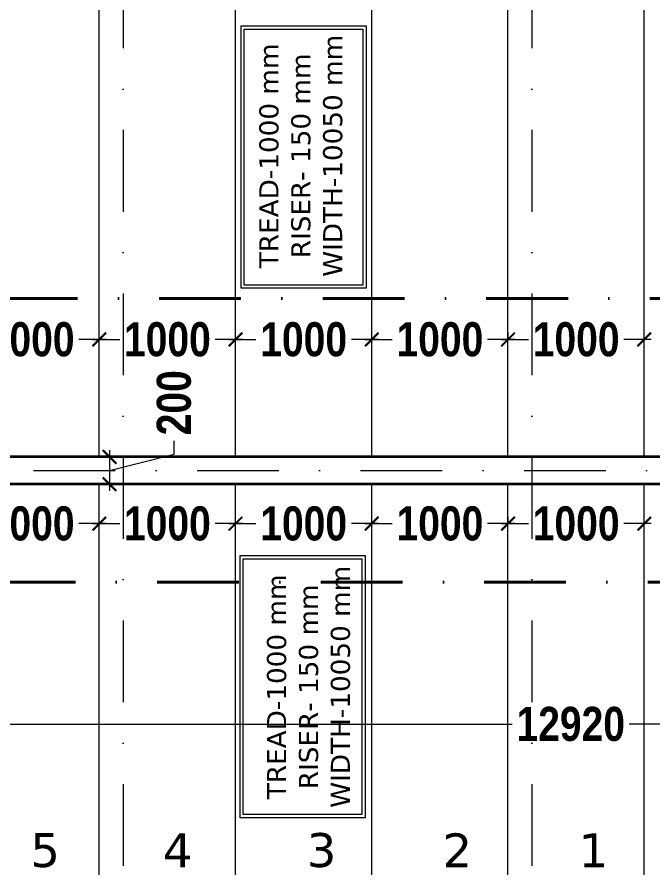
# Model space of a CAD drawing. Header units: millimetres. Extents: x -3092155 to 4513934, y -12317808 to 1850003.
# Drawn here: x -436293 to -431625, y -5536254 to -5530008 of the extents above; entities that cross this region are included whole.
import ezdxf

# ---------------------------------------------------------------- set-up
doc = ezdxf.new("R2010")
doc.units = ezdxf.units.MM
doc.header["$LTSCALE"] = 2
doc.header["$MEASUREMENT"] = 0
doc.header["$PDMODE"] = 34
doc.header["$PDSIZE"] = 500
doc.linetypes.add('DASHDOT', pattern=[1, 0.5, -0.25, 0, -0.25])
doc.linetypes.add('HIDDEN', pattern=[0.375, 0.25, -0.125])
for name, color, linetype, lineweight in [('cornice', 12, 'Continuous', 25), ('D DIM', 250, 'Continuous', 9), ('GRID', 251, 'DASHDOT', 5), ('PROJ', 251, 'HIDDEN', 5), ('slab', 7, 'Continuous', 15), ('Step', 251, 'Continuous', 9), ('TEXT', 7, 'Continuous', 13), ('WAll', 250, 'Continuous', 35)]:
    doc.layers.add(name, color=color, linetype=linetype, lineweight=lineweight)
doc.styles.add('INNER DIM', font='ARIALNB.TTF', dxfattribs={"height": 250})
doc.styles.add('style2', font='verdana.ttf')
doc.dimstyles.new('external final', dxfattribs={"dimscale": 0, "dimtxt": 250, "dimasz": 100, "dimexe": 50, "dimexo": 50, "dimgap": 50, "dimtad": 0, "dimdec": 0, "dimzin": 0, "dimdsep": 46, "dimtxsty": 'INNER DIM', "dimblk": 'ARCHTICK', "dimcen": 100, "dimdle": 50, "dimclrd": 256, "dimclre": 256, "dimclrt": 256, "dimadec": 0, "dimazin": 0, "dimtfac": 1, "dimtdec": 0, "dimtix": 1, "dimtmove": 1, "dimatfit": 3, "dimfxl": 50, "dimfxlon": 1, "dimtolj": 1, "dimtzin": 0, "dimlwd": -1, "dimlwe": -1, "dimarcsym": 1})

# ---------------------------------------------------------------- blocks, each defined once
blk = doc.blocks.new('_ArchTick')
at = {"color": 0, "linetype": 'ByBlock', "const_width": 0.15}
blk.add_lwpolyline([(-0.5, -0.5), (0.5, 0.5)], dxfattribs=at)
blk = doc.blocks.new('*D380')
at = {"layer": 'D DIM', "ltscale": 100, "transparency": 16777216}
for p, q in [((-435140.2, -5533217.4), (-435140.2, -5533117.4)), ((-435613.7, -5533186.2), (-435613.7, -5533486.2)), ((-435613.7, -5533336.2), (-435140.2, -5533217.4)), ((-435638.5, -5533236.2), (-435563.7, -5533236.2)), ((-435638.5, -5533436.2), (-435563.7, -5533436.2))]:
    blk.add_line(p, q, dxfattribs=at)
at = {"layer": 'Defpoints', "color": 0, "lineweight": 50, "ltscale": 100, "transparency": 16777216}
for p in [(-435688.5, -5533236.2), (-435688.5, -5533436.2), (-435613.7, -5533436.2)]:
    blk.add_point(p, dxfattribs=at)
at = {"layer": 'D DIM', "ltscale": 100, "transparency": 16777216, "xscale": 100, "yscale": 100, "zscale": 100}
for p, rotation in [((-435613.7, -5533236.2), 90), ((-435613.7, -5533436.2), 270)]:
    blk.add_blockref('_ArchTick', p, dxfattribs=dict(at, rotation=rotation))
at = {"layer": 'D DIM', "ltscale": 100, "transparency": 16777216, "insert": (-435140.2, -5532839), "char_height": 250, "attachment_point": 5, "rotation": 90, "style": 'INNER DIM'}
blk.add_mtext('\\A1;200', dxfattribs=at)
blk = doc.blocks.new('*D384')
at = {"layer": 'D DIM', "ltscale": 100, "transparency": 16777216}
for p, q in [((-438688.5, -5535247.9), (-438688.5, -5535147.9)), ((-425768.9, -5535147.9), (-425768.9, -5535247.9)), ((-438738.5, -5535197.9), (-432658.6, -5535197.9)), ((-425718.9, -5535197.9), (-431798.8, -5535197.9))]:
    blk.add_line(p, q, dxfattribs=at)
at = {"layer": 'Defpoints', "color": 0, "lineweight": 50, "ltscale": 100, "transparency": 16777216}
for p in [(-425768.9, -5533561.2), (-425768.9, -5535197.9), (-438688.5, -5535911.2)]:
    blk.add_point(p, dxfattribs=at)
at = {"layer": 'D DIM', "ltscale": 100, "transparency": 16777216, "xscale": 100, "yscale": 100, "zscale": 100, "rotation": 180}
blk.add_blockref('_ArchTick', (-438688.5, -5535197.9), dxfattribs=at)
at = {"layer": 'D DIM', "ltscale": 100, "transparency": 16777216, "xscale": 100, "yscale": 100, "zscale": 100}
blk.add_blockref('_ArchTick', (-425768.9, -5535197.9), dxfattribs=at)
at = {"layer": 'D DIM', "ltscale": 100, "transparency": 16777216, "insert": (-432228.7, -5535197.9), "char_height": 250, "attachment_point": 5, "style": 'INNER DIM'}
blk.add_mtext('\\A1;12920', dxfattribs=at)
blk = doc.blocks.new('*D846')
at = {"layer": 'D DIM', "ltscale": 100, "transparency": 16777216}
for p, q in [((-436738.9, -5533726.2), (-436539.1, -5533726.2)), ((-436688.9, -5533726.2), (-436688.9, -5533676.2)), ((-435638.9, -5533726.2), (-435838.7, -5533726.2)), ((-435688.9, -5533726.2), (-435688.9, -5533676.2))]:
    blk.add_line(p, q, dxfattribs=at)
at = {"layer": 'Defpoints', "color": 0, "lineweight": 50, "ltscale": 100, "transparency": 16777216}
for p in [(-436688.9, -5533726.2), (-435688.9, -5533726.2), (-435688.9, -5533726.2)]:
    blk.add_point(p, dxfattribs=at)
at = {"layer": 'D DIM', "ltscale": 100, "transparency": 16777216, "xscale": 100, "yscale": 100, "zscale": 100, "rotation": 180}
blk.add_blockref('_ArchTick', (-436688.9, -5533726.2), dxfattribs=at)
at = {"layer": 'D DIM', "ltscale": 100, "transparency": 16777216, "xscale": 100, "yscale": 100, "zscale": 100}
blk.add_blockref('_ArchTick', (-435688.9, -5533726.2), dxfattribs=at)
at = {"layer": 'D DIM', "ltscale": 100, "transparency": 16777216, "insert": (-436188.9, -5533726.2), "char_height": 250, "attachment_point": 5, "style": 'INNER DIM'}
blk.add_mtext('\\A1;1000', dxfattribs=at)
blk = doc.blocks.new('*D847')
at = {"layer": 'D DIM', "ltscale": 100, "transparency": 16777216}
for p, q in [((-435738.9, -5533726.2), (-435539.1, -5533726.2)), ((-435688.9, -5533726.2), (-435688.9, -5533676.2)), ((-434638.9, -5533726.2), (-434838.7, -5533726.2)), ((-434688.9, -5533726.2), (-434688.9, -5533676.2))]:
    blk.add_line(p, q, dxfattribs=at)
at = {"layer": 'Defpoints', "color": 0, "lineweight": 50, "ltscale": 100, "transparency": 16777216}
for p in [(-435688.9, -5533726.2), (-434688.9, -5533726.2), (-434688.9, -5533726.2)]:
    blk.add_point(p, dxfattribs=at)
at = {"layer": 'D DIM', "ltscale": 100, "transparency": 16777216, "xscale": 100, "yscale": 100, "zscale": 100, "rotation": 180}
blk.add_blockref('_ArchTick', (-435688.9, -5533726.2), dxfattribs=at)
at = {"layer": 'D DIM', "ltscale": 100, "transparency": 16777216, "xscale": 100, "yscale": 100, "zscale": 100}
blk.add_blockref('_ArchTick', (-434688.9, -5533726.2), dxfattribs=at)
at = {"layer": 'D DIM', "ltscale": 100, "transparency": 16777216, "insert": (-435188.9, -5533726.2), "char_height": 250, "attachment_point": 5, "style": 'INNER DIM'}
blk.add_mtext('\\A1;1000', dxfattribs=at)
blk = doc.blocks.new('*D848')
at = {"layer": 'D DIM', "ltscale": 100, "transparency": 16777216}
for p, q in [((-434738.9, -5533726.2), (-434539.1, -5533726.2)), ((-434688.9, -5533726.2), (-434688.9, -5533676.2)), ((-433638.9, -5533726.2), (-433838.7, -5533726.2)), ((-433688.9, -5533726.2), (-433688.9, -5533676.2))]:
    blk.add_line(p, q, dxfattribs=at)
at = {"layer": 'Defpoints', "color": 0, "lineweight": 50, "ltscale": 100, "transparency": 16777216}
for p in [(-434688.9, -5533726.2), (-433688.9, -5533726.2), (-433688.9, -5533726.2)]:
    blk.add_point(p, dxfattribs=at)
at = {"layer": 'D DIM', "ltscale": 100, "transparency": 16777216, "xscale": 100, "yscale": 100, "zscale": 100, "rotation": 180}
blk.add_blockref('_ArchTick', (-434688.9, -5533726.2), dxfattribs=at)
at = {"layer": 'D DIM', "ltscale": 100, "transparency": 16777216, "xscale": 100, "yscale": 100, "zscale": 100}
blk.add_blockref('_ArchTick', (-433688.9, -5533726.2), dxfattribs=at)
at = {"layer": 'D DIM', "ltscale": 100, "transparency": 16777216, "insert": (-434188.9, -5533726.2), "char_height": 250, "attachment_point": 5, "style": 'INNER DIM'}
blk.add_mtext('\\A1;1000', dxfattribs=at)
blk = doc.blocks.new('*D849')
at = {"layer": 'D DIM', "ltscale": 100, "transparency": 16777216}
for p, q in [((-433738.9, -5533726.2), (-433539.1, -5533726.2)), ((-433688.9, -5533726.2), (-433688.9, -5533676.2)), ((-432638.9, -5533726.2), (-432838.7, -5533726.2)), ((-432688.9, -5533726.2), (-432688.9, -5533676.2))]:
    blk.add_line(p, q, dxfattribs=at)
at = {"layer": 'Defpoints', "color": 0, "lineweight": 50, "ltscale": 100, "transparency": 16777216}
for p in [(-433688.9, -5533726.2), (-432688.9, -5533726.2), (-432688.9, -5533726.2)]:
    blk.add_point(p, dxfattribs=at)
at = {"layer": 'D DIM', "ltscale": 100, "transparency": 16777216, "xscale": 100, "yscale": 100, "zscale": 100, "rotation": 180}
blk.add_blockref('_ArchTick', (-433688.9, -5533726.2), dxfattribs=at)
at = {"layer": 'D DIM', "ltscale": 100, "transparency": 16777216, "xscale": 100, "yscale": 100, "zscale": 100}
blk.add_blockref('_ArchTick', (-432688.9, -5533726.2), dxfattribs=at)
at = {"layer": 'D DIM', "ltscale": 100, "transparency": 16777216, "insert": (-433188.9, -5533726.2), "char_height": 250, "attachment_point": 5, "style": 'INNER DIM'}
blk.add_mtext('\\A1;1000', dxfattribs=at)
blk = doc.blocks.new('*D850')
at = {"layer": 'D DIM', "ltscale": 100, "transparency": 16777216}
for p, q in [((-432738.9, -5533726.2), (-432539.1, -5533726.2)), ((-432688.9, -5533726.2), (-432688.9, -5533676.2)), ((-431638.9, -5533726.2), (-431838.7, -5533726.2)), ((-431688.9, -5533726.2), (-431688.9, -5533676.2))]:
    blk.add_line(p, q, dxfattribs=at)
at = {"layer": 'Defpoints', "color": 0, "lineweight": 50, "ltscale": 100, "transparency": 16777216}
for p in [(-432688.9, -5533726.2), (-431688.9, -5533726.2), (-431688.9, -5533726.2)]:
    blk.add_point(p, dxfattribs=at)
at = {"layer": 'D DIM', "ltscale": 100, "transparency": 16777216, "xscale": 100, "yscale": 100, "zscale": 100, "rotation": 180}
blk.add_blockref('_ArchTick', (-432688.9, -5533726.2), dxfattribs=at)
at = {"layer": 'D DIM', "ltscale": 100, "transparency": 16777216, "xscale": 100, "yscale": 100, "zscale": 100}
blk.add_blockref('_ArchTick', (-431688.9, -5533726.2), dxfattribs=at)
at = {"layer": 'D DIM', "ltscale": 100, "transparency": 16777216, "insert": (-432188.9, -5533726.2), "char_height": 250, "attachment_point": 5, "style": 'INNER DIM'}
blk.add_mtext('\\A1;1000', dxfattribs=at)
blk = doc.blocks.new('*D866')
at = {"layer": 'D DIM', "ltscale": 100, "transparency": 16777216}
for p, q in [((-436688.9, -5532374.6), (-436688.9, -5532324.6)), ((-435688.9, -5532374.6), (-435688.9, -5532324.6)), ((-436738.9, -5532374.6), (-436539.1, -5532374.6)), ((-435638.9, -5532374.6), (-435838.7, -5532374.6))]:
    blk.add_line(p, q, dxfattribs=at)
at = {"layer": 'Defpoints', "color": 0, "lineweight": 50, "ltscale": 100, "transparency": 16777216}
for p in [(-436688.9, -5532374.6), (-435688.9, -5532374.6), (-435688.9, -5532374.6)]:
    blk.add_point(p, dxfattribs=at)
at = {"layer": 'D DIM', "ltscale": 100, "transparency": 16777216, "xscale": 100, "yscale": 100, "zscale": 100, "rotation": 180}
blk.add_blockref('_ArchTick', (-436688.9, -5532374.6), dxfattribs=at)
at = {"layer": 'D DIM', "ltscale": 100, "transparency": 16777216, "xscale": 100, "yscale": 100, "zscale": 100}
blk.add_blockref('_ArchTick', (-435688.9, -5532374.6), dxfattribs=at)
at = {"layer": 'D DIM', "ltscale": 100, "transparency": 16777216, "insert": (-436188.9, -5532374.6), "char_height": 250, "attachment_point": 5, "style": 'INNER DIM'}
blk.add_mtext('\\A1;1000', dxfattribs=at)
blk = doc.blocks.new('*D867')
at = {"layer": 'D DIM', "ltscale": 100, "transparency": 16777216}
for p, q in [((-435688.9, -5532374.6), (-435688.9, -5532324.6)), ((-434688.9, -5532374.6), (-434688.9, -5532324.6)), ((-435738.9, -5532374.6), (-435539.1, -5532374.6)), ((-434638.9, -5532374.6), (-434838.7, -5532374.6))]:
    blk.add_line(p, q, dxfattribs=at)
at = {"layer": 'Defpoints', "color": 0, "lineweight": 50, "ltscale": 100, "transparency": 16777216}
for p in [(-435688.9, -5532374.6), (-434688.9, -5532374.6), (-434688.9, -5532374.6)]:
    blk.add_point(p, dxfattribs=at)
at = {"layer": 'D DIM', "ltscale": 100, "transparency": 16777216, "xscale": 100, "yscale": 100, "zscale": 100, "rotation": 180}
blk.add_blockref('_ArchTick', (-435688.9, -5532374.6), dxfattribs=at)
at = {"layer": 'D DIM', "ltscale": 100, "transparency": 16777216, "xscale": 100, "yscale": 100, "zscale": 100}
blk.add_blockref('_ArchTick', (-434688.9, -5532374.6), dxfattribs=at)
at = {"layer": 'D DIM', "ltscale": 100, "transparency": 16777216, "insert": (-435188.9, -5532374.6), "char_height": 250, "attachment_point": 5, "style": 'INNER DIM'}
blk.add_mtext('\\A1;1000', dxfattribs=at)
blk = doc.blocks.new('*D868')
at = {"layer": 'D DIM', "ltscale": 100, "transparency": 16777216}
for p, q in [((-434688.9, -5532374.6), (-434688.9, -5532324.6)), ((-433688.9, -5532374.6), (-433688.9, -5532324.6)), ((-434738.9, -5532374.6), (-434539.1, -5532374.6)), ((-433638.9, -5532374.6), (-433838.7, -5532374.6))]:
    blk.add_line(p, q, dxfattribs=at)
at = {"layer": 'Defpoints', "color": 0, "lineweight": 50, "ltscale": 100, "transparency": 16777216}
for p in [(-434688.9, -5532374.6), (-433688.9, -5532374.6), (-433688.9, -5532374.6)]:
    blk.add_point(p, dxfattribs=at)
at = {"layer": 'D DIM', "ltscale": 100, "transparency": 16777216, "xscale": 100, "yscale": 100, "zscale": 100, "rotation": 180}
blk.add_blockref('_ArchTick', (-434688.9, -5532374.6), dxfattribs=at)
at = {"layer": 'D DIM', "ltscale": 100, "transparency": 16777216, "xscale": 100, "yscale": 100, "zscale": 100}
blk.add_blockref('_ArchTick', (-433688.9, -5532374.6), dxfattribs=at)
at = {"layer": 'D DIM', "ltscale": 100, "transparency": 16777216, "insert": (-434188.9, -5532374.6), "char_height": 250, "attachment_point": 5, "style": 'INNER DIM'}
blk.add_mtext('\\A1;1000', dxfattribs=at)
blk = doc.blocks.new('*D869')
at = {"layer": 'D DIM', "ltscale": 100, "transparency": 16777216}
for p, q in [((-433688.9, -5532374.6), (-433688.9, -5532324.6)), ((-432688.9, -5532374.6), (-432688.9, -5532324.6)), ((-433738.9, -5532374.6), (-433539.1, -5532374.6)), ((-432638.9, -5532374.6), (-432838.7, -5532374.6))]:
    blk.add_line(p, q, dxfattribs=at)
at = {"layer": 'Defpoints', "color": 0, "lineweight": 50, "ltscale": 100, "transparency": 16777216}
for p in [(-433688.9, -5532374.6), (-432688.9, -5532374.6), (-432688.9, -5532374.6)]:
    blk.add_point(p, dxfattribs=at)
at = {"layer": 'D DIM', "ltscale": 100, "transparency": 16777216, "xscale": 100, "yscale": 100, "zscale": 100, "rotation": 180}
blk.add_blockref('_ArchTick', (-433688.9, -5532374.6), dxfattribs=at)
at = {"layer": 'D DIM', "ltscale": 100, "transparency": 16777216, "xscale": 100, "yscale": 100, "zscale": 100}
blk.add_blockref('_ArchTick', (-432688.9, -5532374.6), dxfattribs=at)
at = {"layer": 'D DIM', "ltscale": 100, "transparency": 16777216, "insert": (-433188.9, -5532374.6), "char_height": 250, "attachment_point": 5, "style": 'INNER DIM'}
blk.add_mtext('\\A1;1000', dxfattribs=at)
blk = doc.blocks.new('*D870')
at = {"layer": 'D DIM', "ltscale": 100, "transparency": 16777216}
for p, q in [((-432688.9, -5532374.6), (-432688.9, -5532324.6)), ((-431688.9, -5532374.6), (-431688.9, -5532324.6)), ((-432738.9, -5532374.6), (-432539.1, -5532374.6)), ((-431638.9, -5532374.6), (-431838.7, -5532374.6))]:
    blk.add_line(p, q, dxfattribs=at)
at = {"layer": 'Defpoints', "color": 0, "lineweight": 50, "ltscale": 100, "transparency": 16777216}
for p in [(-432688.9, -5532374.6), (-431688.9, -5532374.6), (-431688.9, -5532374.6)]:
    blk.add_point(p, dxfattribs=at)
at = {"layer": 'D DIM', "ltscale": 100, "transparency": 16777216, "xscale": 100, "yscale": 100, "zscale": 100, "rotation": 180}
blk.add_blockref('_ArchTick', (-432688.9, -5532374.6), dxfattribs=at)
at = {"layer": 'D DIM', "ltscale": 100, "transparency": 16777216, "xscale": 100, "yscale": 100, "zscale": 100}
blk.add_blockref('_ArchTick', (-431688.9, -5532374.6), dxfattribs=at)
at = {"layer": 'D DIM', "ltscale": 100, "transparency": 16777216, "insert": (-432188.9, -5532374.6), "char_height": 250, "attachment_point": 5, "style": 'INNER DIM'}
blk.add_mtext('\\A1;1000', dxfattribs=at)
blk = doc.blocks.new('*D954')
at = {"layer": 'D DIM', "ltscale": 100, "transparency": 16777216}
for p, q in [((-430738, -5533386.2), (-430738, -5535537.2)), ((-430788, -5533436.2), (-430688, -5533436.2)), ((-430738, -5538411.4), (-430738, -5536260.4)), ((-430788, -5538361.4), (-430688, -5538361.4))]:
    blk.add_line(p, q, dxfattribs=at)
at = {"layer": 'Defpoints', "color": 0, "lineweight": 50, "ltscale": 100, "transparency": 16777216}
for p in [(-431688.9, -5533436.2), (-431688.9, -5538361.4), (-430738, -5538361.4)]:
    blk.add_point(p, dxfattribs=at)
at = {"layer": 'D DIM', "ltscale": 100, "transparency": 16777216, "xscale": 100, "yscale": 100, "zscale": 100}
for p, rotation in [((-430738, -5533436.2), 90), ((-430738, -5538361.4), 270)]:
    blk.add_blockref('_ArchTick', p, dxfattribs=dict(at, rotation=rotation))
at = {"layer": 'D DIM', "lineweight": 30, "ltscale": 100, "transparency": 16777216, "insert": (-430738, -5535898.8), "char_height": 250, "attachment_point": 5, "rotation": 90, "style": 'INNER DIM'}
blk.add_mtext('\\A1;4925', dxfattribs=at)
blk = doc.blocks.new('*D957')
at = {"layer": 'D DIM', "ltscale": 100, "transparency": 16777216}
for p, q in [((-431236.3, -5528261.2), (-431236.3, -5530412.1)), ((-431286.3, -5528311.2), (-431186.3, -5528311.2)), ((-431236.3, -5533286.2), (-431236.3, -5531135.3)), ((-431286.3, -5533236.2), (-431186.3, -5533236.2))]:
    blk.add_line(p, q, dxfattribs=at)
at = {"layer": 'Defpoints', "color": 0, "lineweight": 50, "ltscale": 100, "transparency": 16777216}
for p in [(-431688.9, -5528311.2), (-431688.9, -5533236.2), (-431236.3, -5533236.2)]:
    blk.add_point(p, dxfattribs=at)
at = {"layer": 'D DIM', "ltscale": 100, "transparency": 16777216, "xscale": 100, "yscale": 100, "zscale": 100}
for p, rotation in [((-431236.3, -5528311.2), 90), ((-431236.3, -5533236.2), 270)]:
    blk.add_blockref('_ArchTick', p, dxfattribs=dict(at, rotation=rotation))
at = {"layer": 'D DIM', "lineweight": 30, "ltscale": 100, "transparency": 16777216, "insert": (-431236.3, -5530773.7), "char_height": 250, "attachment_point": 5, "rotation": 90, "style": 'INNER DIM'}
blk.add_mtext('\\A1;4925', dxfattribs=at)
blk = doc.blocks.new('YJJYH')
at = {"layer": 'Step', "ltscale": 15000}
for p, q in [((-62187.6, -5695200.5), (-62187.6, -5689275.5)), ((-61187.6, -5695200.5), (-61187.6, -5689275.5)), ((-60187.6, -5695200.5), (-60187.6, -5689275.5)), ((-59187.6, -5695200.5), (-59187.6, -5689275.5)), ((-58187.6, -5695200.5), (-58187.6, -5689275.5))]:
    blk.add_line(p, q, dxfattribs=at)
at = {"layer": 'Step', "ltscale": 100}
for p, q in [((-62187.6, -5701325.5), (-62187.6, -5695400.5)), ((-61187.6, -5701325.5), (-61187.6, -5695400.5)), ((-60187.6, -5701325.5), (-60187.6, -5695400.5)), ((-59187.6, -5701325.5), (-59187.6, -5695400.5)), ((-58187.6, -5701325.5), (-58187.6, -5695400.5))]:
    blk.add_line(p, q, dxfattribs=at)
blk = doc.blocks.new('uyujnjh')
at = {"layer": 'PROJ', "linetype": 'DASHDOT', "lineweight": 40, "ltscale": 600}
blk.add_line((-186042.2, -5846539.3), (-249741.2, -5846539.3), dxfattribs=at)

msp = doc.modelspace()

# ---------------------------------------------------------------- linework, layer by layer
at = {"layer": 'GRID', "color": 5, "ltscale": 600}
for p, q in [((-435513.9, -5499634.4), (-435513.9, -5584428.2)), ((-432513.9, -5499634.4), (-432513.9, -5584428.2))]:
    msp.add_line(p, q, dxfattribs=at)
at = {"layer": 'GRID', "color": 6, "ltscale": 600}
msp.add_line((-460173.8, -5533336.2), (-367334.4, -5533336.2), dxfattribs=at)
at = {"layer": 'PROJ', "linetype": 'DASHDOT', "lineweight": 40, "ltscale": 600}
msp.add_line((-384244.8, -5532074.3), (-447943.8, -5532074.3), dxfattribs=at)
at = {"layer": 'slab', "lineweight": 13}
for points in [[(-434648.1, -5531998.6), (-434648.1, -5530073.4), (-433730.7, -5530073.4), (-433730.7, -5531998.6)], [(-434624.7, -5531975.2), (-434624.7, -5530096.8), (-433754.1, -5530096.8), (-433754.1, -5531975.2)], [(-434655.4, -5535885.7), (-434655.4, -5533960.5), (-433737.9, -5533960.5), (-433737.9, -5535885.7)], [(-434632, -5535862.3), (-434632, -5533983.9), (-433761.3, -5533983.9), (-433761.3, -5535862.3)]]:
    msp.add_lwpolyline(points, close=True, dxfattribs=at)
at = {"layer": 'WAll', "ltscale": 100}
for p, q in [((-425769.3, -5533236.2), (-438689.3, -5533236.2)), ((-425769.3, -5533436.2), (-438689.3, -5533436.2))]:
    msp.add_line(p, q, dxfattribs=at)

# ---------------------------------------------------------------- block references
at = {"layer": 'cornice', "color": 3, "lineweight": 50}
msp.add_blockref('uyujnjh', (-198217.5, 312382.6), dxfattribs=at)
at = {"layer": 'D DIM'}
msp.add_blockref('YJJYH', (-373501.8, 161963.5), dxfattribs=at)

# ---------------------------------------------------------------- texts
at = {"layer": 'TEXT', "ltscale": 0.1, "char_height": 140.4, "attachment_point": 5, "rotation": 90, "style": 'style2'}
for insert in [(-434208.8, -5531026.7), (-434152.2, -5534923.9)]:
    msp.add_mtext('TREAD-1000 mm\\PRISER- 150 mm\\PWIDTH-10050 mm', dxfattribs=dict(at, insert=insert))
at = {"layer": 'TEXT', "ltscale": 0.1, "char_height": 249.2, "attachment_point": 5, "style": 'style2'}
for s, insert in [('5', (-436086.2, -5536124.5)), ('4', (-435113.4, -5536124.5)), ('3', (-434057.5, -5536124.5)), ('2', (-433061.1, -5536124.5)), ('1', (-432062.3, -5536124.5))]:
    msp.add_mtext(s, dxfattribs=dict(at, insert=insert))

# ---------------------------------------------------------------- dimensions: what is measured, and where the dimension line sits
at = {"layer": 'D DIM', "lineweight": 30, "ltscale": 100}
for base, p1, p2, picture, middle in [((-431236.3, -5533236.2), (-431688.9, -5528311.2), (-431688.9, -5533236.2), '*D957', (-431236.3, -5530773.7)), ((-430738, -5538361.4), (-431688.9, -5533436.2), (-431688.9, -5538361.4), '*D954', (-430738, -5535898.8))]:
    dim = msp.add_linear_dim(base=base, p1=p1, p2=p2, angle=90, dimstyle='external final', override={"dimscale": 1}, dxfattribs=at)
    dim.commit()
    dim.dimension.update_dxf_attribs({"geometry": picture, "text_midpoint": middle})
at = {"layer": 'D DIM', "ltscale": 100}
for base, p1, p2, picture, middle in [((-435688.9, -5532374.6), (-436688.9, -5532374.6), (-435688.9, -5532374.6), '*D866', (-436188.9, -5532374.6)), ((-434688.9, -5532374.6), (-435688.9, -5532374.6), (-434688.9, -5532374.6), '*D867', (-435188.9, -5532374.6)), ((-433688.9, -5532374.6), (-434688.9, -5532374.6), (-433688.9, -5532374.6), '*D868', (-434188.9, -5532374.6)), ((-432688.9, -5532374.6), (-433688.9, -5532374.6), (-432688.9, -5532374.6), '*D869', (-433188.9, -5532374.6)), ((-431688.9, -5532374.6), (-432688.9, -5532374.6), (-431688.9, -5532374.6), '*D870', (-432188.9, -5532374.6)), ((-425768.9, -5535197.9), (-438688.5, -5535911.2), (-425768.9, -5533561.2), '*D384', (-432228.7, -5535197.9)), ((-435688.9, -5533726.2), (-436688.9, -5533726.2), (-435688.9, -5533726.2), '*D846', (-436188.9, -5533726.2)), ((-434688.9, -5533726.2), (-435688.9, -5533726.2), (-434688.9, -5533726.2), '*D847', (-435188.9, -5533726.2)), ((-433688.9, -5533726.2), (-434688.9, -5533726.2), (-433688.9, -5533726.2), '*D848', (-434188.9, -5533726.2)), ((-432688.9, -5533726.2), (-433688.9, -5533726.2), (-432688.9, -5533726.2), '*D849', (-433188.9, -5533726.2)), ((-431688.9, -5533726.2), (-432688.9, -5533726.2), (-431688.9, -5533726.2), '*D850', (-432188.9, -5533726.2))]:
    dim = msp.add_linear_dim(base=base, p1=p1, p2=p2, dimstyle='external final', override={"dimscale": 1}, dxfattribs=at)
    dim.commit()
    dim.dimension.update_dxf_attribs({"geometry": picture, "text_midpoint": middle})
dim = msp.add_linear_dim(base=(-435613.7, -5533436.2), p1=(-435688.5, -5533236.2), p2=(-435688.5, -5533436.2), angle=90, dimstyle='external final', override={"dimscale": 1}, dxfattribs=at)
dim.commit()
dim.dimension.update_dxf_attribs({"geometry": '*D380', "text_midpoint": (-435140.2, -5533067.4), "dimtype": 160})

doc.saveas('drawing.dxf')
